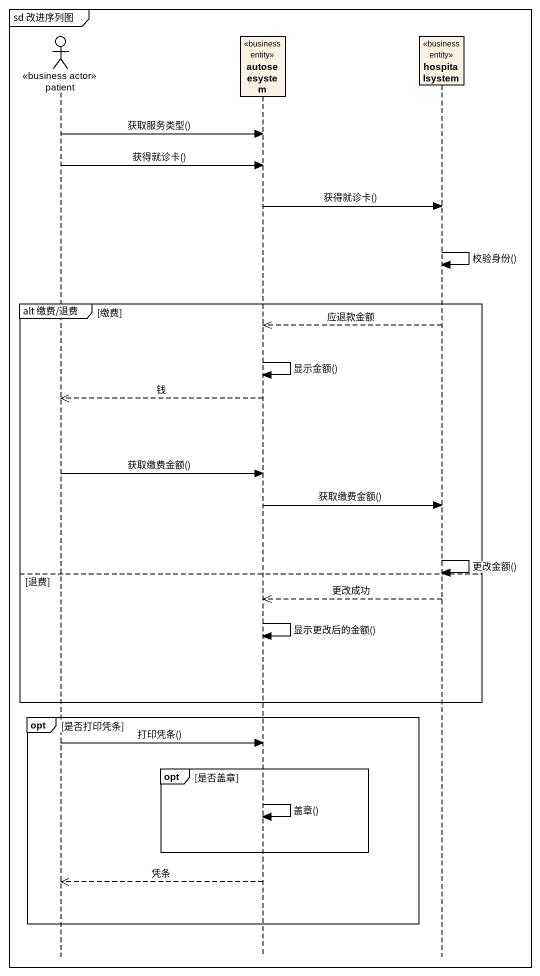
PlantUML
@startuml
mainframe sd 改进序列图
hide footbox
actor patient <<business actor>>
participant autoseesystem <<business entity>>
participant hospitalsystem <<business entity>>

patient -> autoseesystem : 获取服务类型()
patient -> autoseesystem : 获得就诊卡()
autoseesystem -> hospitalsystem : 获得就诊卡()
hospitalsystem -> hospitalsystem : 校验身份()
group alt 缴费/退费 [缴费]
  hospitalsystem -->> autoseesystem : 应退款金额
  autoseesystem -> autoseesystem : 显示金额()
  autoseesystem -->> patient : 钱
  patient -> autoseesystem : 获取缴费金额()
  autoseesystem -> hospitalsystem : 获取缴费金额()
  hospitalsystem -> hospitalsystem : 更改金额()
else 退费
  hospitalsystem -->> autoseesystem : 更改成功
  autoseesystem -> autoseesystem : 显示更改后的金额()
end
opt 是否打印凭条
  patient -> autoseesystem : 打印凭条()
  opt 是否盖章
    autoseesystem -> autoseesystem : 盖章()
  end
  autoseesystem -->> patient : 凭条
end
@enduml
